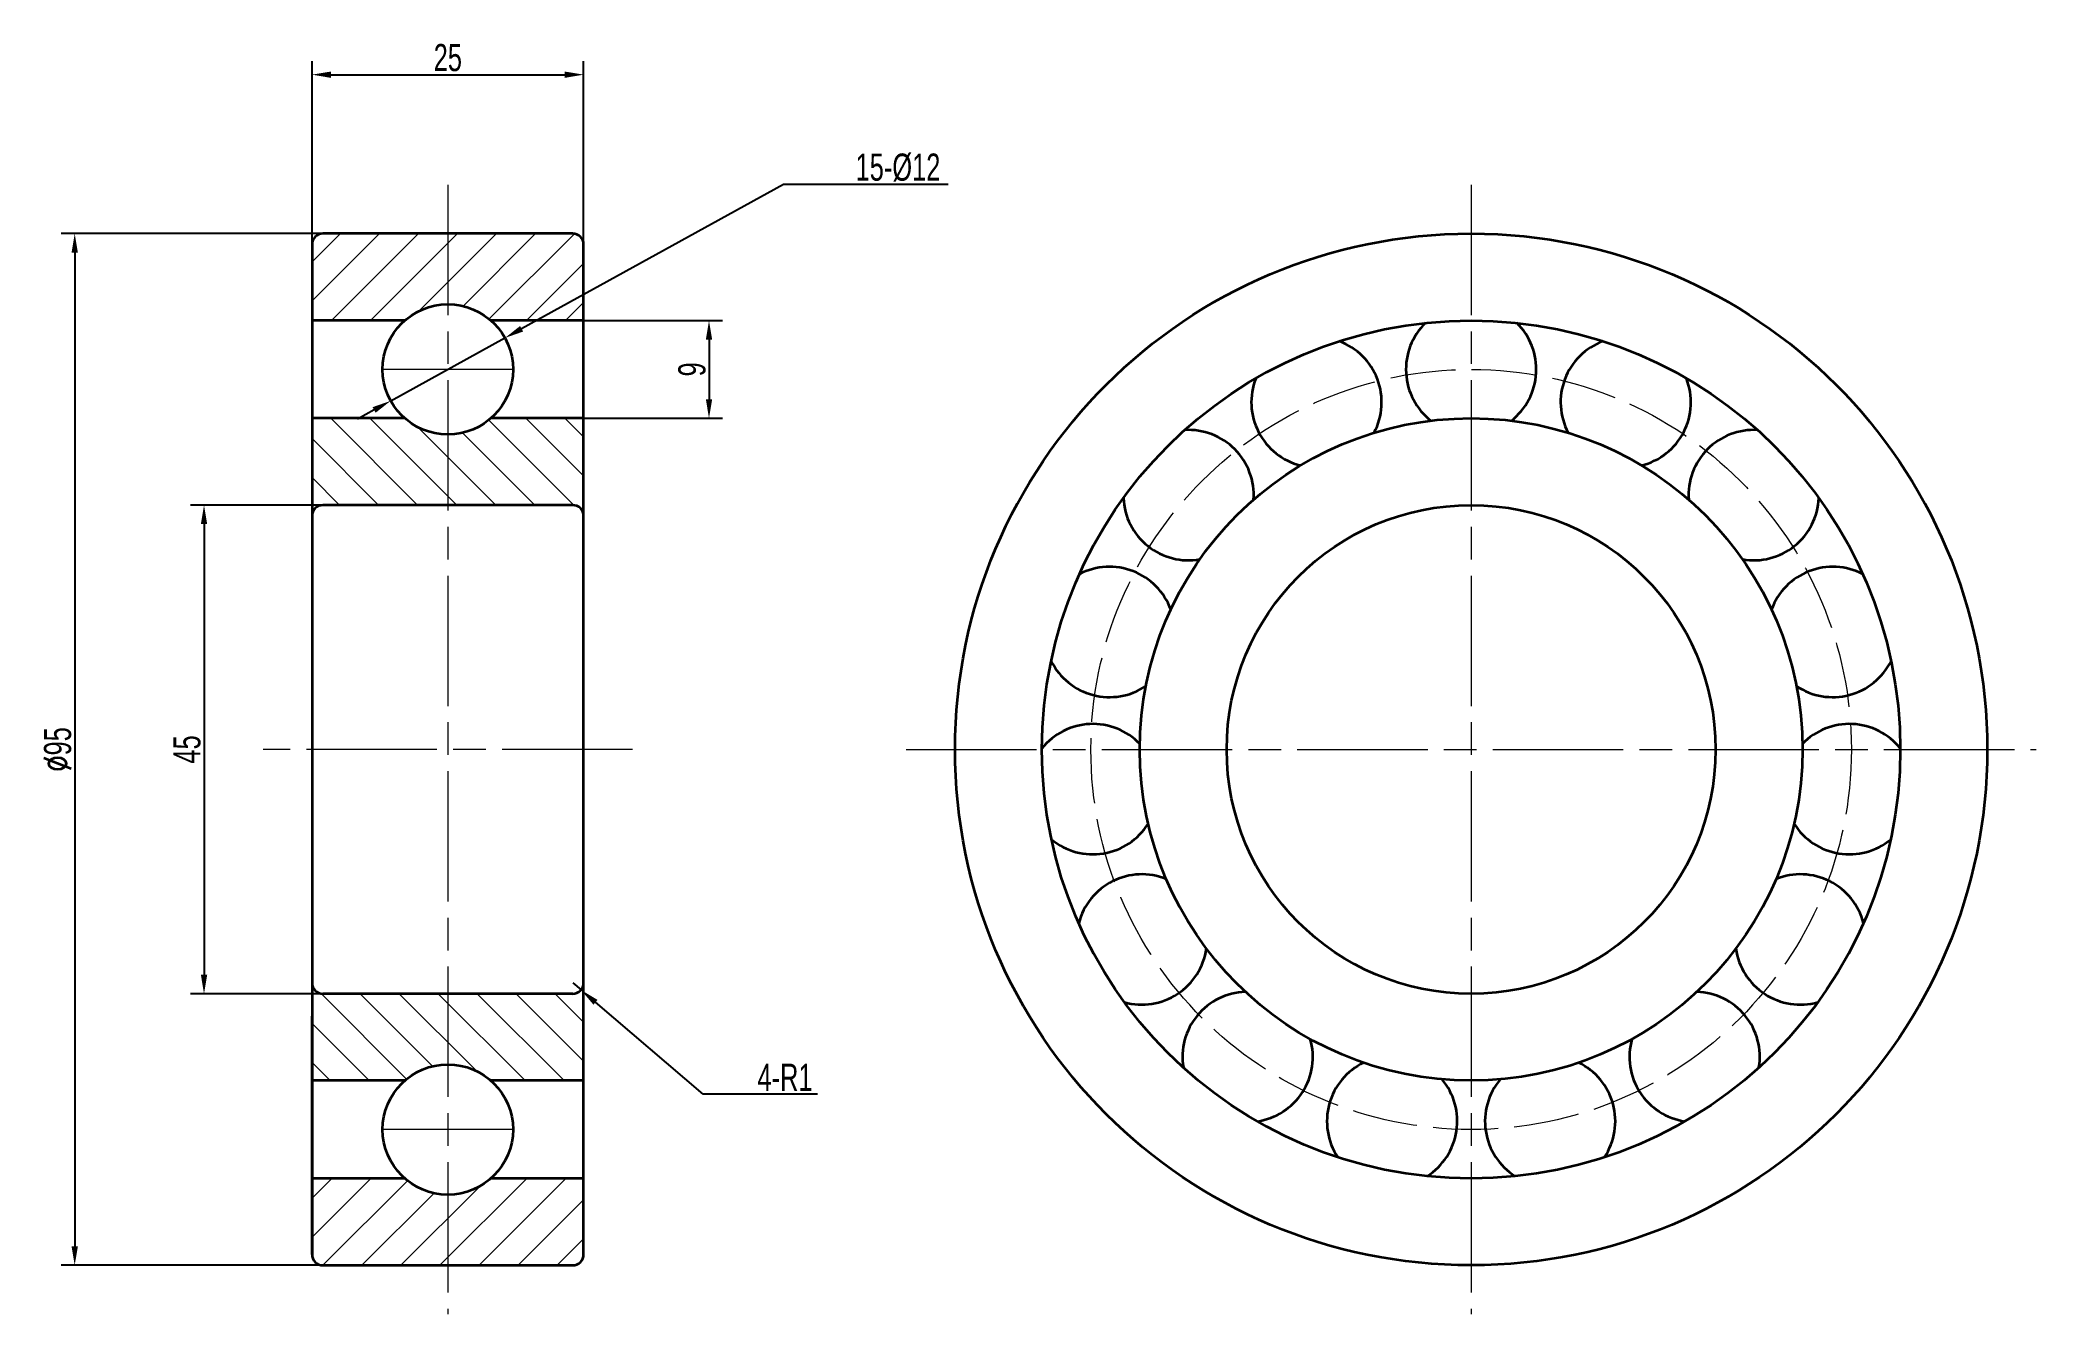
# Model space of a CAD drawing. Header units: millimetres. Extents: x 11 to 378, y 49 to 284.
import ezdxf

# ---------------------------------------------------------------- set-up
doc = ezdxf.new("R2010")
doc.units = ezdxf.units.MM
doc.linetypes.add('ACAD_ISO02W100', pattern=[15, 12, -3])
doc.linetypes.add('ACAD_ISO08W100', pattern=[36, 24, -3, 6, -3])
for name, color, linetype, lineweight in [('剖面线', 142, 'Continuous', 13), ('文本层', 212, 'Continuous', 13), ('点划线', 1, 'ACAD_ISO08W100', 13), ('轮廓线', 7, 'Continuous', 35), ('隐藏线', 44, 'ACAD_ISO02W100', 13)]:
    doc.layers.add(name, color=color, linetype=linetype, lineweight=lineweight)
doc.styles.add('数字与字母', font='romant.shx', dxfattribs={"width": 0.7})
doc.dimstyles.new('机械标注', dxfattribs={"dimtxt": 5, "dimasz": 3.5, "dimexe": 2.5, "dimexo": 0, "dimtad": 1, "dimtoh": 1, "dimdec": 1, "dimdsep": 46, "dimtxsty": '数字与字母', "dimcen": 2.5, "dimadec": 0, "dimazin": 0, "dimtfac": 1, "dimtdec": 1, "dimtmove": 0, "dimatfit": 3, "dimfxl": 0, "dimarcsym": 0})

# ---------------------------------------------------------------- blocks, each defined once
blk = doc.blocks.new('*D1')
at = {"layer": 'Defpoints', "color": 0}
for p in [(110.6, 277.51), (60.6, 243.02), (110.6, 242.73)]:
    blk.add_point(p, dxfattribs=at)
at = {"layer": '文本层', "color": 0, "lineweight": -2}
for p, q in [((60.6, 243.02), (60.6, 280.01)), ((110.6, 242.73), (110.6, 280.01)), ((64.1, 277.51), (107.1, 277.51))]:
    blk.add_line(p, q, dxfattribs=at)
at = {"layer": '文本层', "color": 0}
for points in [[(64.1, 278.09), (64.1, 276.92), (60.6, 277.51)], [(107.1, 278.09), (107.1, 276.92), (110.6, 277.51)]]:
    blk.add_solid(points, dxfattribs=at)
at = {"layer": '文本层', "color": 0, "insert": (85.6, 280.63), "char_height": 5, "attachment_point": 5, "style": '数字与字母'}
blk.add_mtext('{\\f??|b0|i0|c0|p54;25}', dxfattribs=at)
blk = doc.blocks.new('*D2')
at = {"layer": 'Defpoints', "color": 0}
for p in [(65.82, 248.23), (16.91, 58.23), (69.79, 58.23)]:
    blk.add_point(p, dxfattribs=at)
at = {"layer": '文本层', "color": 0, "lineweight": -2}
for p, q in [((65.82, 248.23), (14.41, 248.23)), ((16.91, 244.73), (16.91, 61.73)), ((69.79, 58.23), (14.41, 58.23))]:
    blk.add_line(p, q, dxfattribs=at)
at = {"layer": '文本层', "color": 0}
for points in [[(16.33, 244.73), (17.5, 244.73), (16.91, 248.23)], [(16.33, 61.73), (17.5, 61.73), (16.91, 58.23)]]:
    blk.add_solid(points, dxfattribs=at)
at = {"layer": '文本层', "color": 0, "insert": (13.79, 153.23), "char_height": 5, "attachment_point": 5, "rotation": 90, "style": '数字与字母'}
blk.add_mtext('%%c{\\f??|b0|i0|c0|p54;95}', dxfattribs=at)
blk = doc.blocks.new('*D3')
at = {"layer": 'Defpoints', "color": 0}
for p in [(65.67, 198.23), (40.72, 108.23), (69.46, 108.23)]:
    blk.add_point(p, dxfattribs=at)
at = {"layer": '文本层', "color": 0, "lineweight": -2}
for p, q in [((65.67, 198.23), (38.22, 198.23)), ((40.72, 194.73), (40.72, 111.73)), ((69.46, 108.23), (38.22, 108.23))]:
    blk.add_line(p, q, dxfattribs=at)
at = {"layer": '文本层', "color": 0}
for points in [[(40.14, 194.73), (41.3, 194.73), (40.72, 198.23)], [(40.14, 111.73), (41.3, 111.73), (40.72, 108.23)]]:
    blk.add_solid(points, dxfattribs=at)
at = {"layer": '文本层', "color": 0, "insert": (37.59, 153.23), "char_height": 5, "attachment_point": 5, "rotation": 90, "style": '数字与字母'}
blk.add_mtext('{\\f??|b0|i0|c0|p54;45}', dxfattribs=at)
blk = doc.blocks.new('*D4')
at = {"layer": 'Defpoints', "color": 0}
for p in [(110.6, 232.23), (110.6, 214.23), (133.68, 214.23)]:
    blk.add_point(p, dxfattribs=at)
at = {"layer": '文本层', "color": 0, "lineweight": -2}
for p, q in [((110.6, 232.23), (136.18, 232.23)), ((133.68, 228.73), (133.68, 217.73)), ((110.6, 214.23), (136.18, 214.23))]:
    blk.add_line(p, q, dxfattribs=at)
at = {"layer": '文本层', "color": 0}
for points in [[(133.1, 228.73), (134.26, 228.73), (133.68, 232.23)], [(133.1, 217.73), (134.26, 217.73), (133.68, 214.23)]]:
    blk.add_solid(points, dxfattribs=at)
at = {"layer": '文本层', "color": 0, "insert": (130.56, 223.23), "char_height": 5, "attachment_point": 5, "rotation": 90, "style": '数字与字母'}
blk.add_mtext('{\\f??|b0|i0|c0|p54;9}', dxfattribs=at)
blk = doc.blocks.new('*D5')
at = {"layer": 'Defpoints', "color": 0}
for p in [(96.12, 229.02), (75.09, 217.44)]:
    blk.add_point(p, dxfattribs=at)
at = {"layer": '文本层', "color": 0, "lineweight": -2}
for p, q in [((147.39, 257.26), (99.18, 230.71)), ((177.72, 257.26), (147.39, 257.26)), ((75.09, 217.44), (96.12, 229.02)), ((72.03, 215.76), (68.96, 214.07))]:
    blk.add_line(p, q, dxfattribs=at)
at = {"layer": '文本层', "color": 0}
for points in [[(98.9, 231.22), (99.46, 230.2), (96.12, 229.02)], [(71.75, 216.27), (72.31, 215.25), (75.09, 217.44)]]:
    blk.add_solid(points, dxfattribs=at)
at = {"layer": '文本层', "color": 0, "insert": (168.47, 260.39), "char_height": 5, "attachment_point": 5, "style": '数字与字母'}
blk.add_mtext('{\\f??|b0|i0|c0|p54;15-%%c12}', dxfattribs=at)
blk = doc.blocks.new('*D6')
at = {"layer": 'Defpoints', "color": 0}
for p in [(108.6, 110.23), (110.12, 108.93)]:
    blk.add_point(p, dxfattribs=at)
at = {"layer": '文本层', "color": 0, "lineweight": -2}
for p, q in [((108.6, 110.23), (110.12, 108.93)), ((132.59, 89.73), (112.78, 106.66)), ((153.67, 89.73), (132.59, 89.73))]:
    blk.add_line(p, q, dxfattribs=at)
at = {"layer": '文本层', "color": 0}
blk.add_solid([(113.16, 107.1), (112.41, 106.22), (110.12, 108.93)], dxfattribs=at)
at = {"layer": '文本层', "color": 0, "insert": (147.67, 92.85), "char_height": 5, "attachment_point": 5, "style": '数字与字母'}
blk.add_mtext('{\\f??|b0|i0|c0|p54;4-R1}', dxfattribs=at)

msp = doc.modelspace()

# ---------------------------------------------------------------- hatches: boundary and pattern name
at = {"layer": '剖面线'}
h = msp.add_hatch(dxfattribs=at)
h.set_pattern_fill('ANSI31', color=256, scale=1.6, style=0)
h.set_pattern_definition([(45, (-13.1385, 18.408), (-3.5921, 3.5921), [])])
h.paths.add_polyline_path([(93.54, 232.23), (110.6, 232.23), (110.6, 246.23, 0.414214), (108.6, 248.23), (62.6, 248.23, 0.414214), (60.6, 246.23), (60.6, 232.23), (77.67, 232.23, -0.377964)])
h.paths.add_polyline_path([(108.6, 58.23, 0.414214), (110.6, 60.23), (110.6, 74.23), (93.54, 74.23, -0.377964), (77.67, 74.23), (60.6, 74.23), (60.6, 60.23, 0.414214), (62.6, 58.23)])
h = msp.add_hatch(dxfattribs=at)
h.set_pattern_fill('ANSI31', color=256, scale=1.6, angle=90, style=0)
h.set_pattern_definition([(135, (-13.1385, 18.408), (-3.5921, -3.5921), [])])
h.paths.add_polyline_path([(62.6, 108.23, -0.414214), (60.6, 110.23), (60.6, 92.23), (77.67, 92.23, -0.377964), (93.54, 92.23), (110.6, 92.23), (110.6, 110.23, -0.414214), (108.6, 108.23)])
h.paths.add_polyline_path([(108.6, 198.23, -0.414214), (110.6, 196.23), (110.6, 214.23), (93.54, 214.23, -0.377964), (77.67, 214.23), (60.6, 214.23), (60.6, 196.23, -0.414214), (62.6, 198.23)])

# ---------------------------------------------------------------- linework, layer by layer
at = {"layer": '点划线'}
for p, q in [((85.6, 257.23), (85.6, 49.23)), ((273.98, 257.23), (273.98, 49.23)), ((97.6, 223.23), (73.6, 223.23)), ((119.6, 153.23), (51.6, 153.23)), ((169.98, 153.23), (377.98, 153.23)), ((97.6, 83.23), (73.6, 83.23))]:
    msp.add_line(p, q, dxfattribs=at)
at = {"layer": '轮廓线'}
for p, q in [((60.6, 246.23), (60.6, 60.23)), ((108.6, 248.23), (62.6, 248.23)), ((110.6, 60.23), (110.6, 246.23)), ((77.67, 232.23), (60.6, 232.23)), ((110.6, 232.23), (93.54, 232.23)), ((77.67, 214.23), (60.6, 214.23)), ((110.6, 214.23), (93.54, 214.23)), ((108.6, 198.23), (62.6, 198.23)), ((108.6, 108.23), (62.6, 108.23)), ((77.67, 92.23), (60.6, 92.23)), ((110.6, 92.23), (93.54, 92.23)), ((77.67, 74.23), (60.6, 74.23)), ((110.6, 74.23), (93.54, 74.23)), ((62.6, 58.23), (108.6, 58.23))]:
    msp.add_line(p, q, dxfattribs=at)
at = {"layer": '轮廓线', "color": 7, "lineweight": 0}
for p, q in [((60.6, 246.23), (60.6, 232.23)), ((108.6, 248.23), (62.6, 248.23)), ((110.6, 232.23), (110.6, 246.23)), ((60.6, 232.23), (77.67, 232.23)), ((93.54, 232.23), (110.6, 232.23)), ((77.67, 214.23), (60.6, 214.23)), ((60.6, 214.23), (60.6, 196.23)), ((110.6, 214.23), (93.54, 214.23)), ((110.6, 196.23), (110.6, 214.23)), ((62.6, 198.23), (108.6, 198.23)), ((60.6, 110.23), (60.6, 92.23)), ((108.6, 108.23), (62.6, 108.23)), ((110.6, 92.23), (110.6, 110.23)), ((60.6, 92.23), (77.67, 92.23)), ((93.54, 92.23), (110.6, 92.23)), ((77.67, 74.23), (60.6, 74.23)), ((60.6, 74.23), (60.6, 60.23)), ((110.6, 74.23), (93.54, 74.23)), ((110.6, 60.23), (110.6, 74.23)), ((62.6, 58.23), (108.6, 58.23))]:
    msp.add_line(p, q, dxfattribs=at)
at = {"layer": '轮廓线'}
msp.add_lwpolyline([(60.6, 60.23), (60.6, 60.23), (60.6, 60.23), (60.6, 60.23), (60.6, 104.09), (60.6, 104.09), (60.6, 104.09), (60.6, 104.09)], close=True, dxfattribs=at)
for centre, radius in [((273.98, 153.23), 95), ((85.6, 223.23), 12), ((273.98, 153.23), 79), ((273.98, 153.23), 61), ((273.98, 153.23), 45), ((85.6, 83.23), 12)]:
    msp.add_circle(centre, radius, dxfattribs=at)
for centre, radius, start, end in [((62.6, 246.23), 2, 90, 180), ((108.6, 246.23), 2, 0, 90), ((273.98, 223.23), 12, 134.5613, 231.9525), ((273.98, 223.23), 12, 308.0475, 45.4387), ((245.51, 217.18), 12, 332.0475, 69.4387), ((302.45, 217.18), 12, 110.5613, 207.9525), ((245.51, 217.18), 12, 158.5613, 255.9525), ((302.45, 217.18), 12, 284.0475, 21.4387), ((221.96, 200.07), 12, 356.0475, 93.4387), ((326, 200.07), 12, 86.5613, 183.9525), ((221.96, 200.07), 12, 182.5613, 279.9525), ((326, 200.07), 12, 260.0475, 357.4387), ((62.6, 196.23), 2, 90, 180), ((108.6, 196.23), 2, 0, 90), ((207.41, 174.87), 12, 20.0475, 117.4387), ((340.55, 174.87), 12, 62.5613, 159.9525), ((207.41, 174.87), 12, 206.5613, 303.9525), ((340.55, 174.87), 12, 236.0475, 333.4387), ((204.36, 145.92), 12, 44.0475, 141.4387), ((343.6, 145.92), 12, 38.5613, 135.9525), ((204.36, 145.92), 12, 230.5613, 327.9525), ((343.6, 145.92), 12, 212.0475, 309.4387), ((213.36, 118.23), 12, 68.0475, 165.4387), ((334.6, 118.23), 12, 14.5613, 111.9525), ((213.36, 118.23), 12, 254.5613, 351.9525), ((334.6, 118.23), 12, 188.0475, 285.4387), ((62.6, 110.23), 2, 180, 270), ((108.6, 110.23), 2, 270, 0), ((232.84, 96.6), 12, 92.0475, 189.4387), ((315.13, 96.6), 12, 350.5613, 87.9525), ((232.84, 96.6), 12, 278.5613, 15.9525), ((315.13, 96.6), 12, 164.0475, 261.4387), ((259.43, 84.76), 12, 116.0475, 213.4387), ((288.53, 84.76), 12, 326.5613, 63.9525), ((259.43, 84.76), 12, 302.5613, 39.9525), ((288.53, 84.76), 12, 140.0475, 237.4387), ((62.6, 60.23), 2, 180, 270), ((108.6, 60.23), 2, 270, 0)]:
    msp.add_arc(centre, radius, start, end, dxfattribs=at)
at = {"layer": '轮廓线', "color": 7, "lineweight": 0}
for centre, radius, start, end in [((62.6, 246.23), 2, 90, 180), ((108.6, 246.23), 2, 0, 90), ((85.6, 223.23), 12, 48.5904, 131.4096), ((85.6, 223.23), 12, 228.5904, 311.4096), ((62.6, 196.23), 2, 90, 180), ((108.6, 196.23), 2, 0, 90), ((62.6, 110.23), 2, 180, 270), ((108.6, 110.23), 2, 270, 0), ((85.6, 83.23), 12, 48.5904, 131.4096), ((85.6, 83.23), 12, 228.5904, 311.4096), ((62.6, 60.23), 2, 180, 270), ((108.6, 60.23), 2, 270, 0)]:
    msp.add_arc(centre, radius, start, end, dxfattribs=at)
at = {"layer": '隐藏线'}
msp.add_circle((273.98, 153.23), 70, dxfattribs=at)

# ---------------------------------------------------------------- dimensions: what is measured, and where the dimension line sits
at = {"layer": '文本层'}
dim = msp.add_linear_dim(base=(110.6, 277.51), p1=(60.6, 243.02), p2=(110.6, 242.73), text='{\\f??|b0|i0|c0|p54;25}', dimstyle='机械标注', dxfattribs=at)
dim.commit()
dim.dimension.update_dxf_attribs({"geometry": '*D1', "text_midpoint": (85.6, 280.63)})
dim = msp.add_diameter_dim_2p(p1=(75.09, 217.44), p2=(96.12, 229.02), text='{\\f??|b0|i0|c0|p54;15-%%c12}', dimstyle='机械标注', dxfattribs=at)
dim.commit()
dim.dimension.update_dxf_attribs({"geometry": '*D5', "text_midpoint": (168.47, 257.26), "dimtype": 163})
for base, p1, p2, text, picture, middle in [((16.91, 58.23), (65.82, 248.23), (69.79, 58.23), '%%c{\\f??|b0|i0|c0|p54;95}', '*D2', (13.79, 153.23)), ((133.68, 214.23), (110.6, 232.23), (110.6, 214.23), '{\\f??|b0|i0|c0|p54;9}', '*D4', (130.56, 223.23)), ((40.72, 108.23), (65.67, 198.23), (69.46, 108.23), '{\\f??|b0|i0|c0|p54;45}', '*D3', (37.59, 153.23))]:
    dim = msp.add_linear_dim(base=base, p1=p1, p2=p2, angle=90, text=text, dimstyle='机械标注', dxfattribs=at)
    dim.commit()
    dim.dimension.update_dxf_attribs({"geometry": picture, "text_midpoint": middle})
dim = msp.add_radius_dim(center=(108.6, 110.23), mpoint=(110.12, 108.93), text='{\\f??|b0|i0|c0|p54;4-R1}', dimstyle='机械标注', dxfattribs=at)
dim.commit()
dim.dimension.update_dxf_attribs({"geometry": '*D6', "text_midpoint": (147.67, 89.73), "dimtype": 164})

doc.saveas('drawing.dxf')
